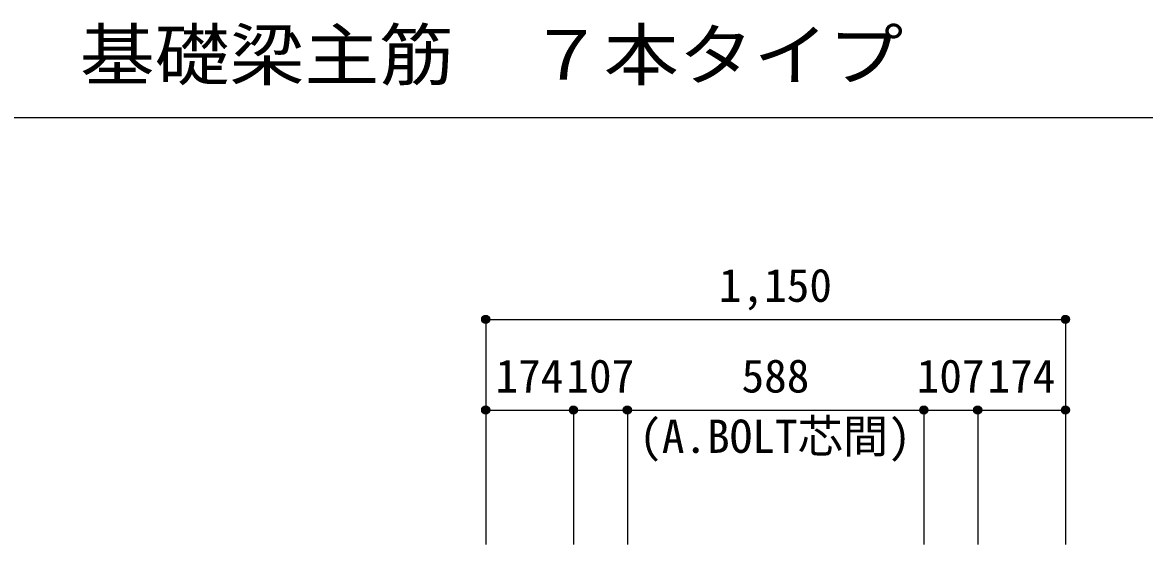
# Model space of a CAD drawing. Units: millimetres at full size, sheet at 1:30. Extents: x -5973 to 5954, y -4195 to 4201.
# Drawn here: x -942 to 1284, y -1070 to -33 of the extents above; entities that cross this region are included whole.
import ezdxf
from ezdxf.enums import TextEntityAlignment as Align

# ---------------------------------------------------------------- set-up
doc = ezdxf.new("R2010")
doc.units = ezdxf.units.MM
doc.header["$LTSCALE"] = 30
doc.header["$PDMODE"] = 32
doc.header["$PDSIZE"] = 15
for name, color, linetype in [('0-7_文字', 4, 'Continuous'), ('0-D_寸法', 4, 'Continuous'), ('6-7_文字', 7, 'Continuous'), ('F-0_枠', 6, 'Continuous')]:
    doc.layers.add(name, color=color, linetype=linetype)
doc.styles.add('ＭＳ ゴシック', font='')
doc.styles.get('ＭＳ ゴシック').set_extended_font_data('MS Gothic')

msp = doc.modelspace()

# ---------------------------------------------------------------- linework, layer by layer
at = {"layer": '0-D_寸法'}
for p, q in [((-22.56, -622.85), (-22.56, -802.85)), ((-22.56, -622.85), (-22.56, -802.85)), ((-22.56, -622.85), (1127.44, -622.85)), ((-22.56, -622.85), (1127.44, -622.85)), ((1127.44, -622.85), (1127.44, -802.85)), ((-22.56, -802.85), (151.44, -802.85)), ((-22.56, -802.85), (-22.56, -1069.89)), ((151.44, -802.85), (151.44, -1069.89)), ((151.44, -802.85), (258.44, -802.85)), ((258.44, -802.85), (258.44, -1069.89)), ((258.44, -802.85), (846.44, -802.85)), ((846.44, -802.85), (846.44, -1069.89)), ((846.44, -802.85), (953.44, -802.85)), ((953.44, -802.85), (953.44, -1069.89)), ((953.44, -802.85), (1127.44, -802.85)), ((1127.44, -802.85), (1127.44, -1069.89)), ((1127.44, -802.85), (1127.44, -1069.89))]:
    msp.add_line(p, q, dxfattribs=at)
for centre, radius in [((-22.56, -622.85), 8), ((-22.56, -622.85), 7.2), ((-22.56, -622.85), 6.4), ((-22.56, -622.85), 5.6), ((-22.56, -622.85), 4.8), ((-22.56, -622.85), 4), ((-22.56, -622.85), 3.2), ((-22.56, -622.85), 2.4), ((-22.56, -622.85), 1.6), ((-22.56, -622.85), 0.8), ((1127.44, -622.85), 8), ((1127.44, -622.85), 7.2), ((1127.44, -622.85), 6.4), ((1127.44, -622.85), 5.6), ((1127.44, -622.85), 4.8), ((1127.44, -622.85), 4), ((1127.44, -622.85), 3.2), ((1127.44, -622.85), 2.4), ((1127.44, -622.85), 1.6), ((1127.44, -622.85), 0.8), ((-22.56, -802.85), 8), ((-22.56, -802.85), 7.2), ((-22.56, -802.85), 6.4), ((-22.56, -802.85), 5.6), ((-22.56, -802.85), 4.8), ((-22.56, -802.85), 4), ((-22.56, -802.85), 3.2), ((-22.56, -802.85), 2.4), ((-22.56, -802.85), 1.6), ((151.44, -802.85), 8), ((151.44, -802.85), 7.2), ((151.44, -802.85), 6.4), ((151.44, -802.85), 5.6), ((151.44, -802.85), 4.8), ((151.44, -802.85), 4), ((151.44, -802.85), 3.2), ((151.44, -802.85), 2.4), ((151.44, -802.85), 1.6), ((258.44, -802.85), 8), ((258.44, -802.85), 7.2), ((258.44, -802.85), 6.4), ((258.44, -802.85), 5.6), ((258.44, -802.85), 4.8), ((258.44, -802.85), 4), ((258.44, -802.85), 3.2), ((258.44, -802.85), 2.4), ((258.44, -802.85), 1.6), ((846.44, -802.85), 8), ((846.44, -802.85), 7.2), ((846.44, -802.85), 6.4), ((846.44, -802.85), 5.6), ((846.44, -802.85), 4.8), ((846.44, -802.85), 4), ((846.44, -802.85), 3.2), ((846.44, -802.85), 2.4), ((846.44, -802.85), 1.6), ((953.44, -802.85), 8), ((953.44, -802.85), 7.2), ((953.44, -802.85), 6.4), ((953.44, -802.85), 5.6), ((953.44, -802.85), 4.8), ((953.44, -802.85), 4), ((953.44, -802.85), 3.2), ((953.44, -802.85), 2.4), ((953.44, -802.85), 1.6), ((1127.44, -802.85), 8), ((1127.44, -802.85), 7.2), ((1127.44, -802.85), 6.4), ((1127.44, -802.85), 5.6), ((1127.44, -802.85), 4.8), ((1127.44, -802.85), 4), ((1127.44, -802.85), 3.2), ((1127.44, -802.85), 2.4), ((1127.44, -802.85), 1.6), ((-22.56, -802.85), 0.8), ((151.44, -802.85), 0.8), ((258.44, -802.85), 0.8), ((846.44, -802.85), 0.8), ((953.44, -802.85), 0.8), ((1127.44, -802.85), 0.8)]:
    msp.add_circle(centre, radius, dxfattribs=at)
at = {"layer": '0-D_寸法', "color": 7}
for p in [(-22.56, -622.85), (-22.56, -622.85), (1127.44, -622.85), (-22.56, -802.85), (-22.56, -802.85), (151.44, -802.85), (151.44, -802.85), (258.44, -802.85), (258.44, -802.85), (846.44, -802.85), (846.44, -802.85), (953.44, -802.85), (953.44, -802.85), (1127.44, -802.85), (1127.44, -802.85)]:
    msp.add_point(p, dxfattribs=at)
at = {"layer": 'F-0_枠', "color": 2}
msp.add_line((-5972.88, -222.05), (3723.6, -222.05), dxfattribs=at)

# ---------------------------------------------------------------- texts
at = {"layer": '0-7_文字', "style": 'ＭＳ ゴシック'}
msp.add_text('(A.BOLT芯間)', height=65.98, dxfattribs=at).set_placement((281.92, -907.62), align=Align.BOTTOM_LEFT)
at = {"layer": '0-D_寸法', "style": 'ＭＳ ゴシック'}
for s, p in [('1,150', (439.94, -607.85)), ('174', (-3.06, -787.85)), ('107', (137.44, -787.85)), ('588', (484.94, -787.85)), ('107', (832.44, -787.85)), ('174', (972.94, -787.85))]:
    msp.add_text(s, height=65.98, dxfattribs=at).set_placement(p, align=Align.BOTTOM_LEFT)
at = {"layer": '6-7_文字', "color": 2, "style": 'ＭＳ ゴシック', "width": 1.1}
msp.add_text('\u3000\u3000基礎梁主筋\u3000７本タイプ', height=98.97, dxfattribs=at).set_placement((-1124.64, -177.05), align=Align.BOTTOM_LEFT)

doc.saveas('drawing.dxf')
